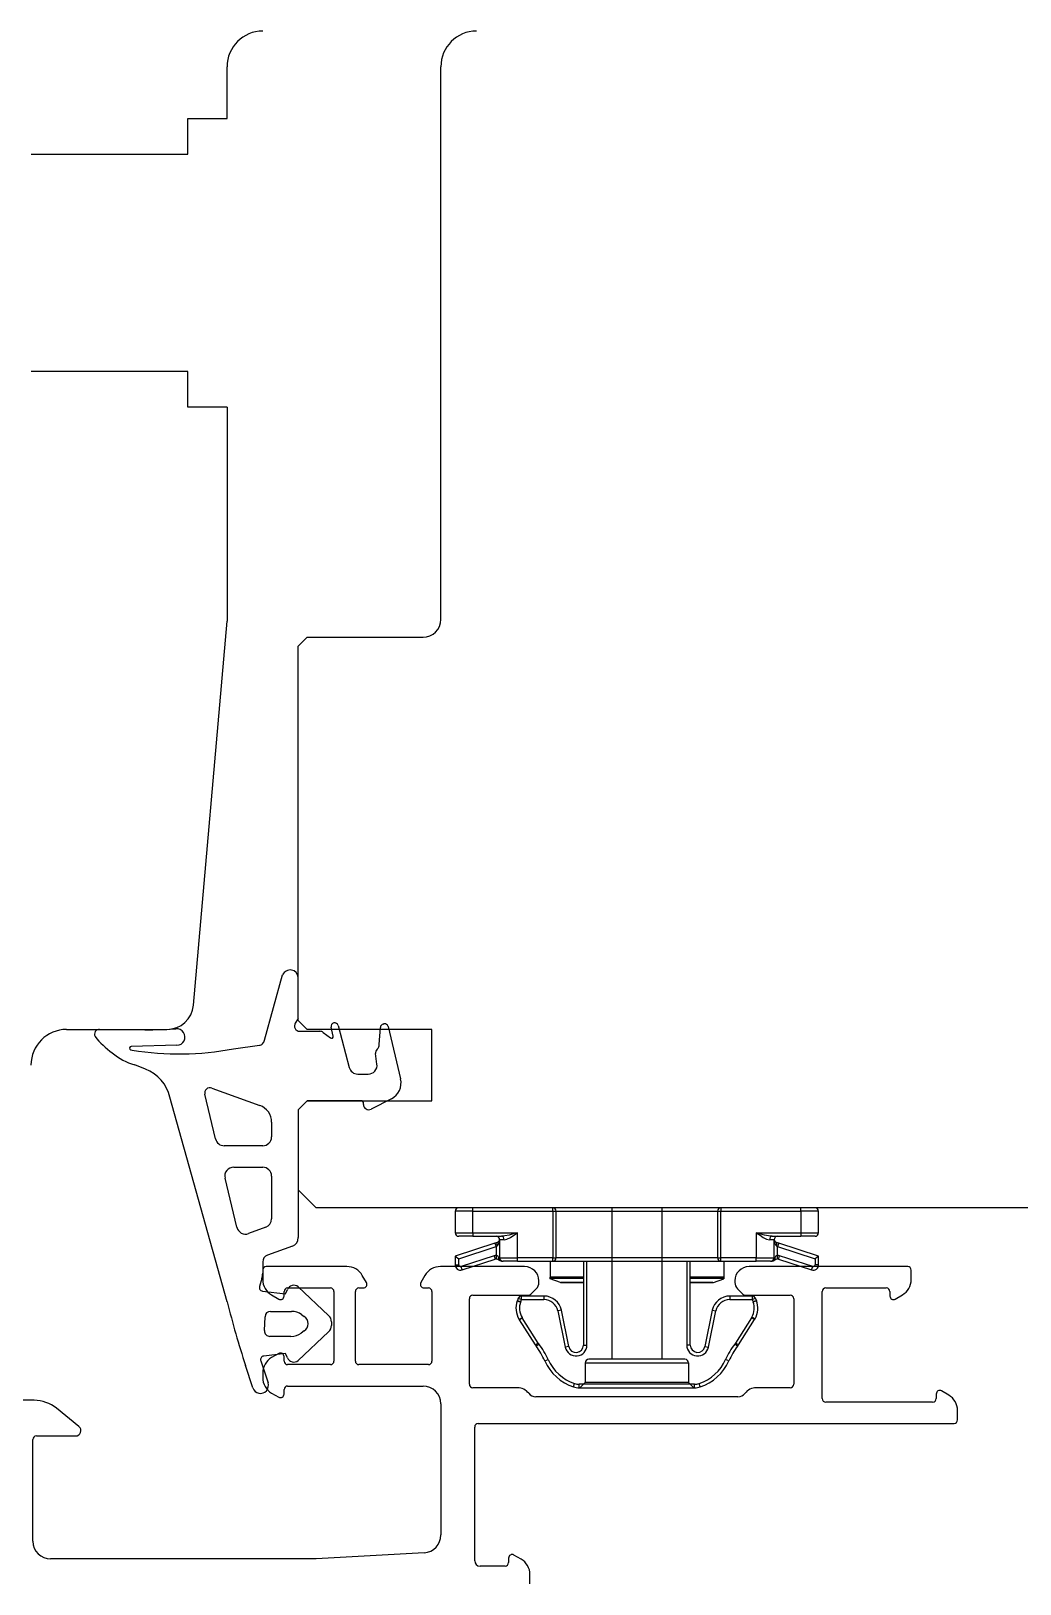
# Model space of a CAD drawing. Header units: centimetres. Extents: x 0.3 to 84.3, y 0.3 to 59.7.
# Drawn here: x 55.752 to 55.863, y 11.7244 to 11.8986 of the extents above; entities that cross this region are included whole.
import ezdxf

# ---------------------------------------------------------------- set-up
doc = ezdxf.new("R2010")
doc.units = ezdxf.units.CM
doc.linetypes.add('AUSGEZOGEN', pattern=[0])
doc.layers.add('Fenster', color=7, linetype='AUSGEZOGEN', lineweight=35)

msp = doc.modelspace()

# ---------------------------------------------------------------- linework, layer by layer
at = {"layer": 'Fenster', "color": 7, "linetype": 'AUSGEZOGEN', "lineweight": 25}
for p, q in [((55.77399876001465, 11.88879898780956), (55.77399876001465, 11.89459898767404)), ((55.79799875945378, 11.83259898912302), (55.79799875945378, 11.89459898767404)), ((55.76959876011746, 11.88479898790306), (55.76959876011746, 11.88879898780956)), ((55.76959876011746, 11.88879898780956), (55.77399876001465, 11.88879898780956)), ((55.75199876052875, 11.88479898790306), (55.76959876011746, 11.88479898790306)), ((55.76959876011746, 11.8603989884733), (55.75199876052875, 11.8603989884733)), ((55.76959876011746, 11.8563989885668), (55.76959876011746, 11.8603989884733)), ((55.77399876001465, 11.8563989885668), (55.76959876011746, 11.8563989885668)), ((55.77399876001465, 11.8563989885668), (55.77399876001465, 11.83239898912762)), ((55.77023136988541, 11.78933752290582), (55.77399876001465, 11.83239898912762)), ((55.78199875982769, 11.82959898919308), (55.78299875980429, 11.83059898916972)), ((55.78299875980429, 11.83059898916972), (55.79599875950049, 11.83059898916972)), ((55.78199875982769, 11.78759899017464), (55.78199875982769, 11.82959898919308)), ((55.77821622521224, 11.78539109269869), (55.78023602366011, 11.79271319489785)), ((55.75599177963698, 11.78659899019804), (55.76724278586099, 11.78659899019804)), ((55.76702259927552, 11.7865989902442), (55.76826494704367, 11.78666971106191)), ((55.78199875982769, 11.7878383437519), (55.78165934215063, 11.78732226742159)), ((55.78299875980429, 11.78659899019804), (55.78199875982769, 11.78759899017464)), ((55.78216063976031, 11.78639256955917), (55.78443034437942, 11.78639256955917)), ((55.79699875947716, 11.78659899019804), (55.78299875980429, 11.78659899019804)), ((55.78592254637257, 11.78585369589892), (55.78569287835479, 11.78684808079688)), ((55.78646941946968, 11.78704000234684), (55.7877082437095, 11.7823378062899)), ((55.79109163148355, 11.78492072844624), (55.79120588739254, 11.7868284289556)), ((55.79151332336912, 11.78719382703562), (55.79161198939642, 11.78721710484179)), ((55.79209314993441, 11.78691964136215), (55.79347751890484, 11.78105181234037)), ((55.79699875947716, 11.77859899038499), (55.79699875947716, 11.78659899019804)), ((55.76836438688447, 11.78483264080615), (55.76324126620358, 11.78470162286776)), ((55.77473018004287, 11.78442761674778), (55.77762948780162, 11.78482881314694)), ((55.78479440906099, 11.78626949398113), (55.78560632160229, 11.78564971299293)), ((55.76320723450021, 11.78431519752476), (55.76334223306144, 11.7842771345609)), ((55.79082867253079, 11.78272254311305), (55.79067583212664, 11.78388850362253)), ((55.7648532427512, 11.78215732408312), (55.76363103768668, 11.78262200256518)), ((55.78867524711416, 11.78159256967133), (55.7898371550818, 11.78159256967133)), ((55.77229240032229, 11.78002737346347), (55.77768000087074, 11.77807548908627)), ((55.77402861917592, 11.75606167423108), (55.76758631630292, 11.77901172294069)), ((55.77271236313356, 11.77431530882009), (55.77150474760774, 11.77932258409115)), ((55.78199875982769, 11.77759899040834), (55.78299875980429, 11.77859899038499)), ((55.78299833266026, 11.77859256974148), (55.78199875982769, 11.77759299690889)), ((55.78911269254757, 11.77859256974148), (55.78299833266026, 11.77859256974148)), ((55.78299875980429, 11.77859899038499), (55.79699875947716, 11.77859899038499)), ((55.78931269254289, 11.77819256975081), (55.78931269254289, 11.77839256974612)), ((55.79244156919363, 11.77881189885638), (55.79018587562874, 11.77765836849931)), ((55.77899874796213, 11.7761950916944), (55.77899872982269, 11.77454975907799)), ((55.78199875982769, 11.77759299690889), (55.78199875982769, 11.76324374935857)), ((55.7779987298461, 11.77354975910134), (55.77368449122685, 11.77354975910134)), ((55.77474564882289, 11.77114975915747), (55.7779987298461, 11.77114975915747)), ((55.77510143894486, 11.76440920876162), (55.77377352072954, 11.76991530892297)), ((55.77899872982269, 11.77014975918082), (55.77899872982269, 11.76534436097769)), ((55.78399875978089, 11.7665989906654), (55.78199875982769, 11.76859899061865)), ((55.94599875621905, 11.7665989906654), (55.78399875978089, 11.7665989906654)), ((55.80159879854739, 11.76619899067478), (55.79959879859419, 11.76619899067478)), ((55.79959879859419, 11.76619899067478), (55.79959879859419, 11.76379899073081)), ((55.80159879854739, 11.76619899067478), (55.80159879854739, 11.76659899066545)), ((55.80159879854739, 11.76619899067478), (55.81057540880565, 11.76619899067478)), ((55.80159879854739, 11.76379899073081), (55.80159879854739, 11.76619899067478)), ((55.81057540880565, 11.76619899067478), (55.81057540880565, 11.76659899066545)), ((55.81057540880565, 11.76619899067478), (55.8109378463046, 11.76619899067478)), ((55.81057540880565, 11.76619899067478), (55.81057540880565, 11.76099899079628)), ((55.8109378463046, 11.76099899079628), (55.8109378463046, 11.76619899067478)), ((55.8109378463046, 11.76619899067478), (55.82905972124932, 11.76619899067478)), ((55.8171987508446, 11.7665989906654), (55.8171987508446, 11.7495989910627)), ((55.82279875071373, 11.7665989906654), (55.82279875071373, 11.7495989910627)), ((55.82905972124932, 11.76619899067478), (55.82942215874823, 11.76619899067478)), ((55.82905972124932, 11.76619899067478), (55.82905972124932, 11.76099899079628)), ((55.82942215874823, 11.76659899066545), (55.82942215874823, 11.76619899067478)), ((55.82942215874823, 11.76099899079628), (55.82942215874823, 11.76619899067478)), ((55.82942215874823, 11.76619899067478), (55.8383987976874, 11.76619899067478)), ((55.8383987976874, 11.76619899067478), (55.8383987976874, 11.76659899066545)), ((55.8383987976874, 11.76619899067478), (55.8383987976874, 11.76379899073081)), ((55.84039879764066, 11.76619899067478), (55.8383987976874, 11.76619899067478)), ((55.84039879764066, 11.76379899073081), (55.84039879764066, 11.76619899067478)), ((55.77834074998139, 11.7644046683789), (55.77641558717349, 11.76370396642069)), ((55.79959879859419, 11.76379899073081), (55.80159879854739, 11.76379899073081)), ((55.80159879854739, 11.76379899073081), (55.80659879843056, 11.76379899073081)), ((55.80159879854739, 11.76379899073081), (55.80159879854739, 11.76339899074024)), ((55.80659879843056, 11.76379899073081), (55.80612457359155, 11.76366346363043)), ((55.80620361106472, 11.76352793652996), (55.80659879843056, 11.76379899073081)), ((55.80659879843056, 11.76099899079628), (55.80659879843056, 11.76379899073081)), ((55.83339879780429, 11.76379899073081), (55.83339879780429, 11.76099899079628)), ((55.83339879780429, 11.76379899073081), (55.8383987976874, 11.76379899073081)), ((55.83339879780429, 11.76379899073081), (55.83382710507514, 11.76350575401193)), ((55.83391276652929, 11.76365237237142), (55.83339879780429, 11.76379899073081)), ((55.8383987976874, 11.76379899073081), (55.8383987976874, 11.76339899074024)), ((55.8383987976874, 11.76379899073081), (55.84039879764066, 11.76379899073081)), ((55.78134077998639, 11.76230405675974), (55.77852470995788, 11.76127909109182)), ((55.8040750912262, 11.76262867502665), (55.79959879859419, 11.76117293227203)), ((55.80159879854739, 11.76339899074024), (55.79999879858481, 11.76339899074024)), ((55.79999879858481, 11.76088239596188), (55.80419879848669, 11.76224828508698)), ((55.80159879854739, 11.76339899074024), (55.80480994409036, 11.76339899074024)), ((55.80432250574719, 11.7627091371246), (55.8040750912262, 11.76262867502665)), ((55.8040750912262, 11.76262867502665), (55.80419879848669, 11.76224828508698)), ((55.80419879848669, 11.76224828508698), (55.80432250574719, 11.76232874718494)), ((55.80419879848669, 11.76224828508698), (55.80419879848669, 11.76125635669119)), ((55.80510808648042, 11.76299899074952), (55.80459879847731, 11.76299899074952)), ((55.80459879847731, 11.76299899074952), (55.80459879847731, 11.76099899079628)), ((55.80516460971176, 11.76343334046283), (55.80480994409036, 11.76339899074024)), ((55.80510808648042, 11.76299899074952), (55.80540364116487, 11.7630676901948)), ((55.80565876944716, 11.76353916475637), (55.80516460971176, 11.76343334046283)), ((55.80540364116487, 11.7630676901948), (55.80581544094441, 11.76327933878188)), ((55.80612457359155, 11.76366346363043), (55.80565876944716, 11.76353916475637)), ((55.80581544094441, 11.76327933878188), (55.80620361106472, 11.76352793652996)), ((55.83382710507514, 11.76350575401193), (55.83418243309051, 11.76327917269151)), ((55.83433916014778, 11.76353908171119), (55.83391276652929, 11.76365237237142)), ((55.83418243309051, 11.76327917269151), (55.83455446009796, 11.7630839520306)), ((55.83478559255676, 11.76344147138071), (55.83433916014778, 11.76353908171119)), ((55.83455446009796, 11.7630839520306), (55.83488950975443, 11.76299899074952)), ((55.83518765214443, 11.76339899074024), (55.83478559255676, 11.76344147138071)), ((55.83539879775749, 11.76299899074952), (55.83488950975443, 11.76299899074952)), ((55.83518765214443, 11.76339899074024), (55.8383987976874, 11.76339899074024)), ((55.83539879775749, 11.76099899079628), (55.83539879775749, 11.76299899074952)), ((55.83592250500865, 11.76262867502665), (55.83567509048771, 11.7627091371246)), ((55.83567509048771, 11.76232874718494), (55.83579879774815, 11.76224828508698)), ((55.83592250500865, 11.76262867502665), (55.83579879774815, 11.76224828508698)), ((55.83579879774815, 11.76125635669119), (55.83579879774815, 11.76224828508698)), ((55.83579879774815, 11.76224828508698), (55.83999879765, 11.76088239596188)), ((55.84039879764066, 11.76117293227203), (55.83592250500865, 11.76262867502665)), ((55.83999879765, 11.76339899074024), (55.8383987976874, 11.76339899074024)), ((55.77799832608483, 11.76052733701272), (55.77799832609097, 11.75925139399951)), ((55.79959879859419, 11.76117293227203), (55.79959879859419, 11.76019899081498)), ((55.79959879859419, 11.76117293227203), (55.79999879858481, 11.76088239596188)), ((55.79999879858481, 11.76019899081498), (55.79999879858481, 11.76088239596188)), ((55.80397751618258, 11.76121756351122), (55.80026065221043, 11.76000879584513)), ((55.80038435947093, 11.75962840590542), (55.80410122344312, 11.76083717357156)), ((55.80397751618258, 11.76121756351122), (55.80410122344312, 11.76083717357156)), ((55.80419879848669, 11.76125635669119), (55.80421186459509, 11.76085657016151)), ((55.80425258764618, 11.76125262689689), (55.80419879848669, 11.76125635669119)), ((55.80421186459509, 11.76085657016151), (55.80426565375455, 11.76085470526436)), ((55.80433451683761, 11.76121824648699), (55.80425258764618, 11.76125262689689)), ((55.80426565375455, 11.76085470526436), (55.80434758294607, 11.7608375150594)), ((55.80441578160588, 11.76114502151295), (55.80433451683761, 11.76121824648699)), ((55.80434758294607, 11.7608375150594), (55.80442884771433, 11.76080090257238)), ((55.8044740124939, 11.76106103017651), (55.80441578160588, 11.76114502151295)), ((55.80442884771433, 11.76080090257238), (55.80448707860235, 11.76075890690418)), ((55.80450597824699, 11.76099899079628), (55.8044740124939, 11.76106103017651)), ((55.80448707860235, 11.76075890690418), (55.80451904435527, 11.76072788721422)), ((55.80449606505554, 11.76089103395689), (55.80450560432891, 11.76099695362232)), ((55.80450441953126, 11.76080408077278), (55.80449606505554, 11.76089103395689)), ((55.80453886039489, 11.76070785369398), (55.80450441953126, 11.76080408077278)), ((55.80459879847731, 11.76099899079628), (55.80450597824699, 11.76099899079628)), ((55.80451904435544, 11.76072788721408), (55.80453886039489, 11.76070785369398)), ((55.80463822490742, 11.760639270901), (55.80453886039489, 11.76070785369398)), ((55.80459879847731, 11.76099899079628), (55.80659879843056, 11.76099899079628)), ((55.8047500629982, 11.7606039983757), (55.80463822490742, 11.760639270901)), ((55.80481024464002, 11.76059900141541), (55.8047500629982, 11.7606039983757)), ((55.80481315800731, 11.7605989908056), (55.80499879846798, 11.7605989908056)), ((55.80659879843056, 11.7605989908056), (55.80499879846798, 11.7605989908056)), ((55.80659879843056, 11.7605989908056), (55.80659879843056, 11.76099899079628)), ((55.81057540880565, 11.76099899079628), (55.80659879843056, 11.76099899079628)), ((55.80659879843056, 11.7605989908056), (55.81057540880565, 11.7605989908056)), ((55.81024879834526, 11.7605989908056), (55.81024879834526, 11.75884859068215)), ((55.81057540880565, 11.7605989908056), (55.81057540880565, 11.76099899079628)), ((55.81057540880565, 11.76099899079628), (55.8109378463046, 11.76099899079628)), ((55.81057540880565, 11.7605989908056), (55.82942215874823, 11.7605989908056)), ((55.82905972124932, 11.76099899079628), (55.8109378463046, 11.76099899079628)), ((55.81399879825769, 11.7605989908056), (55.81399879825769, 11.75119899102529)), ((55.81439879824831, 11.75119899102529), (55.81439879824831, 11.7605989908056)), ((55.82559876930561, 11.7605989908056), (55.82559876930561, 11.75119899102529)), ((55.82599876929621, 11.75119899102529), (55.82599876929621, 11.7605989908056)), ((55.82905972124932, 11.76099899079628), (55.82942215874823, 11.76099899079628)), ((55.82942215874823, 11.7605989908056), (55.82942215874823, 11.76099899079628)), ((55.83339879780429, 11.76099899079628), (55.82942215874823, 11.76099899079628)), ((55.82942215874823, 11.7605989908056), (55.83339879780429, 11.7605989908056)), ((55.82974879788955, 11.7605989908056), (55.82974879788955, 11.75884859068215)), ((55.83339879780429, 11.7605989908056), (55.83339879780429, 11.76099899079628)), ((55.83339879780429, 11.76099899079628), (55.83539879775749, 11.76099899079628)), ((55.83499879776687, 11.7605989908056), (55.83339879780429, 11.7605989908056)), ((55.83499879776687, 11.7605989908056), (55.83518443822749, 11.7605989908056)), ((55.83527999794989, 11.76061057306756), (55.8351873515949, 11.76059900141541)), ((55.83536740234079, 11.76064328849693), (55.83527999794989, 11.76061057306756)), ((55.83545873583991, 11.76070785369398), (55.83536740234079, 11.76064328849693)), ((55.8354916179878, 11.76099899079628), (55.83539879775749, 11.76099899079628)), ((55.83549317677978, 11.76080408115818), (55.83545873583991, 11.76070785369398)), ((55.8354785518794, 11.76072788721408), (55.83556227473159, 11.76079698313788)), ((55.83557534084007, 11.76113718264401), (55.8354916179878, 11.76099899079628)), ((55.8354919918882, 11.76099695371995), (55.83550153119145, 11.76089103635486)), ((55.83550153119145, 11.76089103635486), (55.83549317677978, 11.76080408115818)), ((55.83556227473159, 11.76079698313788), (55.83565006798599, 11.76083753267572)), ((55.83566313409445, 11.76121828171959), (55.83557534084007, 11.76113718264401)), ((55.83565006798599, 11.76083753267572), (55.8357319633804, 11.76085470740268)), ((55.83574502948884, 11.76125263117356), (55.83566313409445, 11.76121828171959)), ((55.8357319633804, 11.76085470740268), (55.8357857316397, 11.76085657016151)), ((55.83579879774815, 11.76125635669119), (55.83574502948884, 11.76125263117356)), ((55.8357857316397, 11.76085657016151), (55.83579879774815, 11.76125635669119)), ((55.83589637279175, 11.76083717357156), (55.83602008005219, 11.76121756351122)), ((55.83589637279175, 11.76083717357156), (55.839613236764, 11.75962840590542)), ((55.83973694402448, 11.76000879584513), (55.83602008005219, 11.76121756351122)), ((55.84039879764066, 11.76117293227203), (55.83999879765, 11.76088239596188)), ((55.83999879765, 11.76088239596188), (55.83999879765, 11.76019899081498)), ((55.84039879764066, 11.76019899081498), (55.84039879764066, 11.76117293227203)), ((55.77791408143248, 11.75867704090729), (55.77764028387171, 11.75776378886317)), ((55.77799875992119, 11.75959899093955), (55.77799875992119, 11.75854651182554)), ((55.78745123883886, 11.75999899093017), (55.77839875991179, 11.75999899093017)), ((55.78964516981051, 11.75819899097228), (55.78918328960597, 11.75899899095357)), ((55.7962142295493, 11.75899899095357), (55.79575234934464, 11.75819899097228)), ((55.80739875923408, 11.75999899093017), (55.79794628031633, 11.75999899093017)), ((55.79959879859419, 11.76019899081498), (55.79999879858481, 11.76019899081498)), ((55.80038435947093, 11.75962840590542), (55.80026065221043, 11.76000879584513)), ((55.81024879834526, 11.75884859068215), (55.81399879825769, 11.75884859068215)), ((55.81024879834526, 11.75875897925703), (55.81024879834526, 11.75881193278451)), ((55.81024879834526, 11.75870567654407), (55.81024879834526, 11.75875897925703)), ((55.81024879834526, 11.75867786287954), (55.81024879834526, 11.75870567654407)), ((55.81399879825769, 11.75866065216242), (55.81024879834526, 11.75866065216242)), ((55.81024879834526, 11.75863575513263), (55.81024879834526, 11.75866065216242)), ((55.8114156596855, 11.75821105233731), (55.81024879834526, 11.75863575513263)), ((55.82599876929621, 11.75884859068215), (55.82974879788955, 11.75884859068215)), ((55.82974879788955, 11.75866065216242), (55.82599876929621, 11.75866065216242)), ((55.82858193654934, 11.75821105233731), (55.82974879788955, 11.75863575513263)), ((55.82974879788955, 11.75881193278451), (55.82974879788955, 11.75875897925703)), ((55.82974879788955, 11.75875897925703), (55.82974879788955, 11.75870567654407)), ((55.82974879788955, 11.75870567654407), (55.82974879788955, 11.75867786287954)), ((55.82974879788955, 11.75866065216242), (55.82974879788955, 11.75863575513263)), ((55.85039875822912, 11.75999899093017), (55.83259875864518, 11.75999899093017)), ((55.839613236764, 11.75962840590542), (55.83973694402448, 11.76000879584513)), ((55.84039879764066, 11.76019899081498), (55.83999879765, 11.76019899081498)), ((55.8507987582198, 11.75854651182554), (55.8507987582198, 11.75959899093955)), ((55.77797003595793, 11.7572524985937), (55.78057530028913, 11.75696154509978)), ((55.77899875989779, 11.75681446105841), (55.77979875987914, 11.75635258085381)), ((55.78039875986511, 11.75669899100731), (55.78039875986511, 11.75719899099564)), ((55.78057530028913, 11.75696154509978), (55.78078454971606, 11.757442929423)), ((55.78079875985573, 11.7575989909863), (55.78559875974353, 11.7575989909863)), ((55.78196974784342, 11.75774438522717), (55.78540536474122, 11.75452669308066)), ((55.78599875973421, 11.75719899099564), (55.78599875973421, 11.7493989911779)), ((55.78839875967815, 11.7493989911779), (55.78839875967815, 11.75719899099564)), ((55.78879875966877, 11.7575989909863), (55.78929875965707, 11.7575989909863)), ((55.79609875949819, 11.7575989909863), (55.79659875948644, 11.7575989909863)), ((55.79699875947716, 11.75719899099564), (55.79699875947716, 11.7493989911779)), ((55.8015987593696, 11.75679899100501), (55.8078330737989, 11.75679899100501)), ((55.80811591650482, 11.75691614828975), (55.80870586598469, 11.75750609776961)), ((55.80899875919673, 11.75821320453434), (55.80899875919673, 11.75839899096759)), ((55.8114156596855, 11.75821105233731), (55.81399879825769, 11.75821105233731)), ((55.81399879825769, 11.75819899086173), (55.81148406371251, 11.75819899086173)), ((55.82599876929621, 11.75821105233731), (55.82858193654934, 11.75821105233731)), ((55.82851353252227, 11.75819899086173), (55.82599876929621, 11.75819899086173)), ((55.83099875868251, 11.75839899096759), (55.83099875868251, 11.75821320453434)), ((55.83129165189454, 11.75750609776961), (55.83188160137433, 11.7569161482898)), ((55.83216444408036, 11.75679899100501), (55.83719875853766, 11.75679899100501)), ((55.8407987584535, 11.74519899127604), (55.8407987584535, 11.75719899099564)), ((55.84119875844419, 11.7575989909863), (55.84799875828526, 11.7575989909863)), ((55.84839875827592, 11.75719899099564), (55.84839875827592, 11.75669899100731)), ((55.84899875826191, 11.75635258085386), (55.84979875824315, 11.75681446105841)), ((55.80119875937894, 11.74679899123862), (55.80119875937894, 11.75639899101429)), ((55.80658050900814, 11.75616815193849), (55.80695463448408, 11.75602662412944)), ((55.80668113507306, 11.7564384853733), (55.80658431257808, 11.75617828942327)), ((55.80658431257808, 11.75617828942327), (55.8069591987681, 11.75603878911111)), ((55.80668113507306, 11.7564384853733), (55.80705602126307, 11.75629898506118)), ((55.8069591987681, 11.75603878911111), (55.80705602126307, 11.75629898506118)), ((55.80956679545623, 11.7566989850518), (55.80705602126307, 11.7566989850518)), ((55.80705602126307, 11.75629898506118), (55.80705602126307, 11.7566989850518)), ((55.80705602126307, 11.75629898506118), (55.80956679545623, 11.75629898506118)), ((55.80956679545623, 11.7566989850518), (55.80956679545623, 11.75629898506118)), ((55.81152664481969, 11.75509772095807), (55.811134674947, 11.75501797378616)), ((55.811134674947, 11.75501797378616), (55.81196158589098, 11.7509535766455)), ((55.8123535557637, 11.75103332381741), (55.81152664481969, 11.75509772095807)), ((55.82846897867924, 11.75509772095807), (55.82764210676268, 11.75103351564362)), ((55.82803407663533, 11.75095376847171), (55.82886094855192, 11.75501797378616)), ((55.82846897867924, 11.75509772095807), (55.82886094855192, 11.75501797378616)), ((55.83294156260893, 11.7566989850518), (55.83042882804264, 11.7566989850518)), ((55.83042882804264, 11.7566989850518), (55.83042882804264, 11.75629898506118)), ((55.83042882804264, 11.75629898506118), (55.83294156260893, 11.75629898506118)), ((55.83294156260893, 11.7566989850518), (55.83294156260893, 11.75629898506118)), ((55.83294156260893, 11.75629898506118), (55.83331646936108, 11.75643843010303)), ((55.83294156260893, 11.75629898506118), (55.83303827709117, 11.75603896210182)), ((55.83341318384336, 11.75617840714372), (55.83303827709117, 11.75603896210182)), ((55.83341706294937, 11.75616806541257), (55.83304293201837, 11.75602655202447)), ((55.83341318384336, 11.75617840714372), (55.83331646936108, 11.75643843010303)), ((55.83759875852834, 11.75639899101429), (55.83759875852834, 11.74679899123862)), ((55.77820682417253, 11.7528191335096), (55.77827057138345, 11.75437450034188)), ((55.77887057136623, 11.75497450033108), (55.78123938086685, 11.75497451081638)), ((55.78240137389627, 11.75460232290307), (55.78267127935983, 11.75440965432809)), ((55.78572178535876, 11.75379681691784), (55.78572178535876, 11.75339681692553)), ((55.80677316118479, 11.75407444399071), (55.80711517796465, 11.75428186750624)), ((55.80679646223194, 11.75403696237695), (55.80713381880243, 11.75425188221525)), ((55.80679646223194, 11.75403696237695), (55.80859650752853, 11.75121145723674)), ((55.80893386409898, 11.75142637707504), (55.80713381880243, 11.75425188221525)), ((55.83287029671608, 11.75426313523494), (55.83105982199757, 11.75142125918146)), ((55.831397178568, 11.75120633934312), (55.83320765328656, 11.7540482153966)), ((55.83320765328656, 11.7540482153966), (55.83287029671608, 11.75426313523494)), ((55.83326383578878, 11.75414196210886), (55.8329152427179, 11.7543381326047)), ((55.78117362128359, 11.75217004408496), (55.77880481178303, 11.75217003361591)), ((55.78540536474448, 11.75266694076732), (55.78196974784935, 11.74944924858769)), ((55.78267127936413, 11.7527818422374), (55.78233561431109, 11.7525422320045)), ((55.78057530028913, 11.75023208870439), (55.77811263892755, 11.74995710182739)), ((55.77979875987914, 11.75024540131963), (55.77899875989779, 11.74978352111512)), ((55.78039875986511, 11.7493989911779), (55.78039875986511, 11.74989899116622)), ((55.78078454971975, 11.74975070438277), (55.78057530028913, 11.75023208870439)), ((55.80859650752853, 11.75121145723674), (55.80893386409898, 11.75142637707504)), ((55.80869011887253, 11.75107700541267), (55.80900875317417, 11.75131881561579)), ((55.8123535557637, 11.75103332381741), (55.81196158589098, 11.7509535766455)), ((55.81399879825769, 11.75119899102529), (55.81439879824831, 11.75119899102529)), ((55.82599876929621, 11.75119899102529), (55.82559876930561, 11.75119899102529)), ((55.82764210676268, 11.75103351564362), (55.82803407663533, 11.75095376847171)), ((55.83130431365808, 11.75107287172937), (55.83098553006963, 11.75131448509042)), ((55.831397178568, 11.75120633934312), (55.83105982199757, 11.75142125918146)), ((55.77690202436743, 11.74639169017765), (55.77606853773923, 11.74891291430259)), ((55.77777764978333, 11.74943279655954), (55.7786047660587, 11.74695764209323)), ((55.77799875992119, 11.748051470348), (55.77799875992119, 11.74754651208264)), ((55.78559875974353, 11.74899899118728), (55.78079875985573, 11.74899899118728)), ((55.79659875948644, 11.74899899118728), (55.78879875966877, 11.74899899118728)), ((55.80966958628069, 11.74942229541466), (55.81003486188747, 11.74958530990362)), ((55.81419875091474, 11.74919899107204), (55.82579875064361, 11.74919899107204)), ((55.81419875091474, 11.74919899107204), (55.81419875091474, 11.74699899112347)), ((55.82539875065294, 11.7495989910627), (55.81459875090535, 11.7495989910627)), ((55.82579875064361, 11.74919899107204), (55.82579875064361, 11.74699899112347)), ((55.83032798658636, 11.74942230732013), (55.82996271123259, 11.74958532237597)), ((55.78079875985573, 11.74659899124331), (55.79599875950049, 11.74659899124331)), ((55.80659875925279, 11.746398991248), (55.8015987593696, 11.746398991248)), ((55.81288593647648, 11.74650252054685), (55.81301296392064, 11.74688181465563)), ((55.81352107369717, 11.7463989911375), (55.81352107369717, 11.74679899112816)), ((55.82647644418203, 11.74679899112816), (55.81352107369717, 11.74679899112816)), ((55.81352107369717, 11.7463989911375), (55.82647644418203, 11.7463989911375)), ((55.81419875091474, 11.74699899112347), (55.81359875092874, 11.7463989911375)), ((55.82579875064361, 11.74699899112347), (55.81419875091474, 11.74699899112347)), ((55.82579875064361, 11.74699899112347), (55.82639875062961, 11.7463989911375)), ((55.82647644418203, 11.7463989911375), (55.82647644418203, 11.74679899112816)), ((55.82711154704779, 11.74650250904156), (55.82698452647469, 11.74688180545136)), ((55.83719875853766, 11.746398991248), (55.83339875862647, 11.746398991248)), ((55.75233704533591, 11.74499899128073), (55.74536444610879, 11.74499899128073)), ((55.77899875989779, 11.74581446131552), (55.77979875987914, 11.74535258111086)), ((55.78039875986511, 11.74569899126437), (55.78039875986511, 11.74619899125273)), ((55.79799875945378, 11.74459899129006), (55.79799875945378, 11.72989566168531)), ((55.83134936852115, 11.74539899127135), (55.80864814935807, 11.74539899127135)), ((55.85319875816374, 11.74479899128538), (55.84119875844419, 11.74479899128538)), ((55.85359875815441, 11.74569899126437), (55.85359875815441, 11.74519899127604)), ((55.85499875812164, 11.74558352121326), (55.85419875814039, 11.74604540141791)), ((55.75737635263771, 11.74206527892616), (55.75485432684126, 11.74410757514739)), ((55.85599875809828, 11.74279899133212), (55.85599875809828, 11.74385147044614)), ((55.80179875936492, 11.72699899170143), (55.80179875936492, 11.74199899135083)), ((55.8021987593556, 11.7423989913415), (55.85559875810762, 11.7423989913415)), ((55.75219876052411, 11.72919899164999), (55.75219876052411, 11.74059899138356)), ((55.75259876051472, 11.74099899137423), (55.75699876041191, 11.74099899137423)), ((55.78399875978089, 11.72719899169675), (55.75419876047739, 11.72719899169675)), ((55.79611412285872, 11.72789899168038), (55.78399875978089, 11.72719899169675)), ((55.80559875927614, 11.7272989916944), (55.80559875927614, 11.72679899170603)), ((55.80699875924341, 11.7271835216433), (55.80619875926212, 11.72764540184776)), ((55.80519875928547, 11.72639899171541), (55.80239875935089, 11.72639899171541)), ((55.80799875922008, 11.72439899176216), (55.80799875922008, 11.72545147087613))]:
    msp.add_line(p, q, dxfattribs=at)
for centre, radius, start, end in [((55.7779987599211, 11.89459898767403), 0.003999999906519633, 90, 180), ((55.80199875936022, 11.89459898767403), 0.003999999906519406, 90, 180), ((55.79599875950039, 11.83259898912301), 0.001999999953259931, 270, 0), ((55.78108261563074, 11.79235298042217), 0.000920039365161858, 5.27413063086623, 156.9508437464985), ((55.76724278586092, 11.78959899012788), 0.002999999929889555, 270, 355.0000000000638), ((55.75599177963687, 11.78259899029153), 0.003999999906519862, 90, 180), ((55.75965827981008, 11.78606871663231), 0.0005315652139402146, 86.0050468266435, 208.2399897961412), ((55.75984933442275, 11.8486571096314), 0.06205831051851413, 269.8577986727418, 270.6533806590116), ((55.76173480657956, 11.90433983098728), 0.1177428877606517, 269.4268536917962, 270.3378560535201), ((55.76523103328804, 11.84425491515894), 0.05768375322793945, 268.2201976429235, 271.7798023570766), ((55.7683586038, 11.78575355421648), 0.0009209315682705303, 270.3597971021104, 95.83694836922602), ((55.78216063976024, 11.78699256954513), 0.0005999999859781384, 146.6675241907126, 270), ((55.78443034437934, 11.78579256957322), 0.000599999985977911, 52.64335924273958, 90), ((55.78608261810771, 11.78693809700366), 0.000399999990652168, 14.75956381475071, 193.0052610157954), ((55.79160517189815, 11.78680451502677), 0.000399999990652168, 103.2747787875434, 176.5725381168087), ((55.79170383792552, 11.78682779283298), 0.000399999990650349, 13.27477878784941, 103.2747787876018), ((55.76650454616935, 11.79153278243902), 0.009282817933467833, 218.0040016740369, 234.5201257358349), ((55.76325834607831, 11.7845054074542), 0.0001969573828615242, 94.97486020537477, 254.9592614255794), ((55.77766533900547, 11.7852272032619), 0.0003999999906519405, 264.8577927462586, 324.0394828031532), ((55.77637622567743, 11.78617493038918), 0.001999999953260158, 323.6775108123953, 336.9260510724093), ((55.77766533900512, 11.78522720326141), 0.0003999999906446646, 323.6775108980609, 324.0394828882723), ((55.78572767649607, 11.78580868779553), 0.0001999999953259703, 232.6433592428425, 13.0052610148038), ((55.79029306247195, 11.78496855630382), 0.0007999999812956958, 314.2942103356129, 356.5725381161433), ((55.76573247633794, 11.78954590889297), 0.007235780762423427, 230.3632525030714, 253.1167055206036), ((55.76861187202435, 11.8164644761232), 0.03261585583191887, 260.702150276551, 280.8119931292031), ((55.79127074259598, 11.78396648770162), 0.0005999999859863238, 134.2942103365664, 187.4680591446632), ((55.7631303911498, 11.77790029074298), 0.004592444937000729, 14.00539031965305, 67.96647135417966), ((55.7886752471141, 11.78259256964792), 0.0009999999766298518, 194.7595638146936, 270), ((55.78983715508174, 11.78259256964792), 0.0009999999766296243, 270, 7.468059145779849), ((55.77208802446366, 11.77946325424586), 0.0005999999859781384, 70.08495530182266, 193.5592199052787), ((55.79153095886056, 11.78059256969476), 0.001999999953258339, 297.0845715773357, 13.27477878755504), ((55.77699874800879, 11.77619509169439), 0.001999999953259703, 0, 70.08495530158504), ((55.78911269254751, 11.77839256974611), 0.0001999999953257429, 0, 90), ((55.7899126925288, 11.7781925697508), 0.0005999999859820037, 180, 297.0845715766026), ((55.77368449122678, 11.77454975907798), 0.000999999976630079, 193.5592199055367, 270), ((55.77799872984603, 11.77454975907798), 0.000999999976630079, 270, 0), ((55.77474564882281, 11.77014975918081), 0.000999999976630079, 90, 193.5592199056321), ((55.77799872984603, 11.77014975918086), 0.0009999999766298515, 0, 90), ((55.79999879858473, 11.76619899067476), 0.0003999999906519406, 90, 180), ((55.83999879764991, 11.76619899067476), 0.0003999999906519406, 0, 90), ((55.77607356703807, 11.76464365901951), 0.000999999976630079, 193.5592199056321, 289.9999999997463), ((55.77799872984603, 11.76534436097771), 0.0009999999766298515, 290.0000000005114, 0), ((55.79999879858473, 11.76379899073081), 0.0003999999906519406, 180, 270), ((55.83999879764991, 11.76379899073081), 0.0003999999906519406, 270, 0), ((55.78099875985097, 11.76324374935856), 0.0009999999766303065, 289.9999999993638, 0), ((55.80419879848662, 11.76299899074951), 0.0003999999906519406, 0, 90), ((55.80419879848662, 11.7630895270643), 0.000399999990652168, 288.0151318648082, 353.501892473591), ((55.8357987977481, 11.76299899074951), 0.0003999999906519406, 90, 180), ((55.8357987977481, 11.7630895270643), 0.000399999990652168, 186.4981075262938, 251.984868134224), ((55.77879832606604, 11.76052733701271), 0.0007999999813038813, 110.0000000005201, 180), ((55.80422493070353, 11.76045678363184), 0.0007999999813038813, 91.87191521289522, 108.0151318652921), ((55.80422493070353, 11.76045678363184), 0.0003999999906519406, 91.87191521188214, 108.0151318648082), ((55.80499879846786, 11.76099899079635), 0.0003999999906519406, 180, 270), ((55.8349987977668, 11.76099899079635), 0.0003999999906519406, 270, 0), ((55.83577266553118, 11.76045678363184), 0.000399999990652168, 71.98486813422394, 88.12808478710063), ((55.83577266553118, 11.76045678363184), 0.0007999999813038813, 71.98486813422394, 88.12808478659618), ((55.77599832613761, 11.75925139398991), 0.001999999953260385, 343.3110046549056, 0), ((55.77839875991173, 11.75959899093954), 0.0003999999906519406, 90, 180), ((55.77999875987431, 11.75854651182553), 0.001999999953259931, 180, 240.0000000002243), ((55.7874512388388, 11.75799899097691), 0.001999999953286988, 30.00000000031951, 90), ((55.79794628031629, 11.75799899097691), 0.001999999953259931, 90, 149.9999999999785), ((55.8001987985801, 11.76019899081497), 0.000599999985977911, 180, 288.0151318654797), ((55.8001987985801, 11.76019899081497), 0.0001999999953259703, 180, 288.0151318648869), ((55.80739875923396, 11.75839899096758), 0.00159999996260799, 0, 90), ((55.83259875864503, 11.75839899096758), 0.001599999962607763, 90, 180), ((55.83979879765462, 11.76019899081497), 0.000599999985977911, 251.9848681345203, 0), ((55.83979879765462, 11.76019899081497), 0.0001999999953259703, 251.9848681331774, 0), ((55.84879875826648, 11.75854651182553), 0.001999999953286988, 300.0000000004281, 0), ((55.85039875822906, 11.75959899093954), 0.0003999999906519406, 0, 90), ((55.77802343493092, 11.75764891824782), 0.0003999999906519407, 163.3110048325434, 262.3282571396286), ((55.78079875985566, 11.75719899099562), 0.000399999990652168, 90, 180), ((55.78149391521931, 11.75713458052609), 0.0007734846213796496, 52.0349661054581, 156.5062498201908), ((55.78559875974349, 11.75719899099562), 0.0003999999906519406, 0, 90), ((55.78879875966871, 11.75719899099562), 0.0003999999906519406, 90, 180), ((55.78929875965699, 11.75799899097691), 0.0003999999906519406, 270, 29.99999999947899), ((55.79609875949802, 11.75799899097696), 0.0003999999906769517, 150.0000000059983, 270), ((55.79659875948637, 11.75719899099562), 0.0003999999906519406, 0, 90), ((55.80159875936954, 11.75639899101429), 0.0003999999906519406, 90, 180), ((55.80783307379884, 11.75719899099562), 0.000399999990652168, 270, 314.99999999982), ((55.80799875921994, 11.75821320453432), 0.0009999999766394012, 315.0000000011515, 0), ((55.81148406371246, 11.75839899085704), 0.0001999999953259703, 249.9999999995234, 270), ((55.82851353252221, 11.75839899085704), 0.0001999999953261977, 270, 290.0000000023894), ((55.83199875865907, 11.75821320453432), 0.0009999999766298515, 180, 224.999999999928), ((55.83216444408028, 11.75719899099576), 0.0003999999908406608, 224.9999999960418, 270), ((55.83719875853753, 11.75639899101429), 0.0003999999906519406, 0, 90), ((55.84119875844406, 11.75719899099562), 0.0003999999906519406, 90, 180), ((55.84799875828518, 11.75719899099562), 0.0003999999906519406, 0, 90), ((55.86152014757558, 11.77716219743996), 0.08999999789669255, 193.5592199055519, 198.2932698445863), ((55.77999875987431, 11.75669899100725), 0.0003999999906769517, 240.0000000068796, 0), ((55.80882526186397, 11.75531898508406), 0.002399999943911871, 159.278886502284, 211.2356282795963), ((55.80470988162782, 11.75687579098398), 0.001999999953628731, 339.2788865022982, 339.5890732180939), ((55.80705602126293, 11.75629898506117), 0.0003999999906519405, 90, 159.5890732186461), ((55.80882526186397, 11.75531898508406), 0.001999999953259931, 159.2788865023633, 211.2356282795259), ((55.80470988162804, 11.75687579098384), 0.002399999944014417, 339.278886502211, 339.5890732180435), ((55.80956679545615, 11.75469898509854), 0.001999999953259931, 11.50000000011793, 90), ((55.80956679545615, 11.75469898509854), 0.001599999962607763, 11.49999999999241, 90), ((55.83042882804257, 11.75469898509854), 0.001999999953259703, 90, 168.499999999882), ((55.83042882804257, 11.75469898509854), 0.001599999962607763, 90, 168.5000000000076), ((55.83117227736339, 11.75531898508406), 0.001999999953259931, 330.6313983255125, 20.71890499855918), ((55.83294156260887, 11.75629898506117), 0.0003999999906519405, 20.40247977399679, 90), ((55.83528771760355, 11.75687563235273), 0.002399999943289322, 200.402479774114, 200.7189049986655), ((55.83117227736339, 11.75531898508406), 0.002399999943911871, 330.6313983255274, 20.71890499856328), ((55.83528771760421, 11.75687563235296), 0.001999999953313818, 200.4024797740945, 200.7189049985555), ((55.84879875826648, 11.7566989910073), 0.0003999999906519406, 180, 299.9999999996993), ((55.77887057136932, 11.7543745003451), 0.0005999999859781384, 90, 180), ((55.78123938087749, 11.75297451086312), 0.001999999953259703, 54.47933668257789, 90), ((55.78209028288813, 11.75359574828116), 0.000999999976630079, 305.5206609668496, 54.47933933980914), ((55.78472178538203, 11.75379681691783), 0.0009999999766298518, 0, 46.87601478328023), ((55.78472178538203, 11.75339681692707), 0.000999999976630079, 313.1239854725644, 0), ((55.80848324508411, 11.75511156156848), 0.001999999953250381, 211.2356282796499, 212.5000000000224), ((55.80848324508411, 11.75511156156848), 0.001599999962601169, 211.2356282795754, 212.4999999999023), ((55.83152087043426, 11.75512281458822), 0.001599999962608899, 327.4999999999367, 330.6313983256151), ((55.83152087043426, 11.75512281458822), 0.001999999953265387, 327.4999999999388, 330.6313983253795), ((55.77880481178293, 11.75277003360192), 0.000599999985977911, 175.3060551367942, 270), ((55.78117362128354, 11.75417004403825), 0.001999999953259931, 270, 305.5206636240512), ((55.77815702804295, 11.74955957245874), 0.0003999999906519406, 96.3713957514102, 198.4779548424987), ((55.77999875987431, 11.74989899116621), 0.0003999999906519406, 0, 119.9999999996994), ((55.81028329038059, 11.75228605642832), 0.001999999953261749, 212.4999999998896, 217.1947065206192), ((55.80199879853805, 11.74599899114686), 0.008399999803691436, 24.05015842336499, 37.19470652061015), ((55.81028329038065, 11.75228605642832), 0.001599999962605489, 212.5000000000096, 217.1947065204675), ((55.80199879853805, 11.74599899114686), 0.008799999794343148, 24.05015842338705, 37.19470652061049), ((55.81316783610522, 11.75119899102532), 0.001230962142949351, 191.5000000000473, 0), ((55.81316783610522, 11.75119899102532), 0.00083096215229741, 191.4999999999669, 0), ((55.82682876927674, 11.75119899102532), 0.001229999971254774, 180, 348.5000000001903), ((55.82682876927674, 11.75119899102532), 0.0008299999806028337, 180, 348.4999999999046), ((55.83799876901571, 11.74599899114686), 0.008799999794343604, 142.8406806851489, 155.949752650431), ((55.83799876901571, 11.74599899114686), 0.008399999803691436, 142.840680685117, 155.9497526504217), ((55.82971039571564, 11.7522809385347), 0.001599999962611173, 322.8406806852559, 327.4999999999367), ((55.82971039571564, 11.7522809385347), 0.001999999953264251, 322.8406806853278, 327.5000000000246), ((55.77999875987437, 11.74805147034803), 0.001999999953286988, 120.0000000004281, 180), ((55.78079875985566, 11.74939899117793), 0.000399999990652168, 180, 270), ((55.78149391522066, 11.75005905328511), 0.0007734846213794223, 203.4937506173211, 307.9650343317937), ((55.78559875974349, 11.74939899117789), 0.0003999999906519406, 270, 0), ((55.78879875966871, 11.74939899117793), 0.0003999999906519406, 180, 270), ((55.79659875948637, 11.74939899117789), 0.0003999999906519406, 270, 0), ((55.81460080697223, 11.75162299101538), 0.005399999873801427, 204.0501584234409, 251.4840512504606), ((55.81460080697223, 11.75162299101538), 0.004999999883149486, 204.0501584233895, 251.4840512504451), ((55.81459875090528, 11.74919899107203), 0.0003999999906519406, 90, 180), ((55.82539875065287, 11.74919899107208), 0.0003999999906519406, 0, 90), ((55.82539676931023, 11.75162301057439), 0.004999999883149486, 288.5149108279545, 335.949752650449), ((55.82539676931023, 11.75162301057439), 0.005399999873801425, 288.5149108279386, 335.9497526504794), ((55.77775385128025, 11.74667329399639), 0.0008971676544751585, 198.2932698455106, 18.47795483789397), ((55.77999875987431, 11.74754651208263), 0.001999999953259931, 180, 240.0000000002243), ((55.78079875985566, 11.74619899125272), 0.000399999990652168, 90, 180), ((55.79599875950039, 11.74459899129005), 0.001999999953259931, 0, 90), ((55.80159875936954, 11.74679899123871), 0.0003999999906519406, 180, 270), ((55.80659875925272, 11.74479899128536), 0.001599999962618222, 37.97987244491019, 90), ((55.8135210736971, 11.74839899109073), 0.001999999953260158, 251.4840512505898, 270), ((55.8135210736971, 11.74839899109073), 0.00159999996260799, 251.4840512505938, 270), ((55.82647644418196, 11.74839899109073), 0.00159999996260799, 270, 288.5149108279601), ((55.82647644418196, 11.74839899109073), 0.001999999953259703, 270, 288.5149108279159), ((55.83339875862639, 11.74479899128541), 0.001599999962607763, 90, 142.0201275552904), ((55.83719875853753, 11.74679899123871), 0.0003999999906519406, 270, 0), ((55.75233704533574, 11.74099899137422), 0.003999999906534413, 50.99999999942468, 90), ((55.77999875987431, 11.74569899126436), 0.0003999999906769517, 240.0000000068796, 0), ((55.80864814935796, 11.74639899124799), 0.0009999999766296243, 217.9798724450216, 270), ((55.83134936852107, 11.74639899124799), 0.000999999976640538, 270, 322.0201275547476), ((55.84119875844406, 11.74519899127612), 0.0003999999906519406, 180, 270), ((55.85319875816361, 11.74519899127612), 0.0003999999906519406, 270, 0), ((55.85399875814498, 11.74569899126444), 0.0003999999906767244, 60.00000000599825, 180), ((55.85399875814498, 11.74385147044612), 0.001999999953259931, 0, 60.00000000002257), ((55.75699876041187, 11.7415989913602), 0.0005999999859781384, 270, 50.9999999994871), ((55.80219875935553, 11.74199899135082), 0.0003999999906519406, 90, 180), ((55.85559875810755, 11.74279899133211), 0.0003999999906519406, 270, 0), ((55.75259876051467, 11.74059899138355), 0.0003999999906519406, 90, 180), ((55.75419876047724, 11.72919899164999), 0.001999999953259931, 180, 270), ((55.79599875950039, 11.7298956616853), 0.001999999953259931, 273.3067522685027, 0), ((55.80599875926674, 11.72729899169439), 0.0003999999906519406, 60.00000000030066, 180), ((55.80599875926674, 11.72545147087621), 0.001999999953286988, 0, 59.99999999954645), ((55.80239875935084, 11.72699899170142), 0.000599999985977911, 180, 270), ((55.8051987592854, 11.72679899170602), 0.0003999999906519406, 270, 0)]:
    msp.add_arc(centre, radius, start, end, dxfattribs=at)
for centre, major_axis, ratio, start_param, end_param in [((55.8105754088056, 11.76619899067476), (-8.146748334895269e-18, 0.0003999999906533049), 0.906093768411393, 4.71238898038469, 6.283185307179586), ((55.82942215874815, 11.76619899067476), (-8.146748334895269e-18, 0.0003999999906533049), 0.906093768411393, 0, 1.570796326794897), ((55.80444621300756, 11.76232874718493), (-0.0001237072604888261, 0.0003803899396985196), 0.295460835937228, 0, 1.475003094904936), ((55.80419879848662, 11.7630895270643), (1.619552492814803e-17, -0.0007999999813066098), 0.4999999999982947, 0.3144233662307041, 1.495277635074023), ((55.80480994409028, 11.76299899074951), (-8.146748334895269e-18, 0.0003999999906533049), 0.7453559924976545, 4.71238898038469, 6.283185307179586), ((55.83518765214438, 11.76299899074961), (-8.146748334895269e-18, 0.0003999999906533049), 0.7453559924987916, 0, 1.570796326794897), ((55.8357987977481, 11.7630895270643), (1.619552492814803e-17, -0.0007999999813066098), 0.4999999999982947, 4.787907672105606, 5.968761940948342), ((55.83555138322714, 11.76232874718493), (0.0001237072604885831, 0.0003803899396985247), 0.2954608359372799, 4.808182212274492, 6.283185307179586), ((55.8105754088056, 11.76099899079635), (8.097762464074015e-18, -0.0003999999906533049), 0.906093768411393, 6.283185307179586, 7.853981633974483), ((55.82942215874815, 11.76099899079627), (8.097762464074015e-18, -0.0003999999906533049), 0.9060937684119613, 4.71238898038469, 6.283185307179586)]:
    msp.add_ellipse(centre, major_axis=major_axis, ratio=ratio, start_param=start_param, end_param=end_param, dxfattribs=at)

doc.saveas('drawing.dxf')
